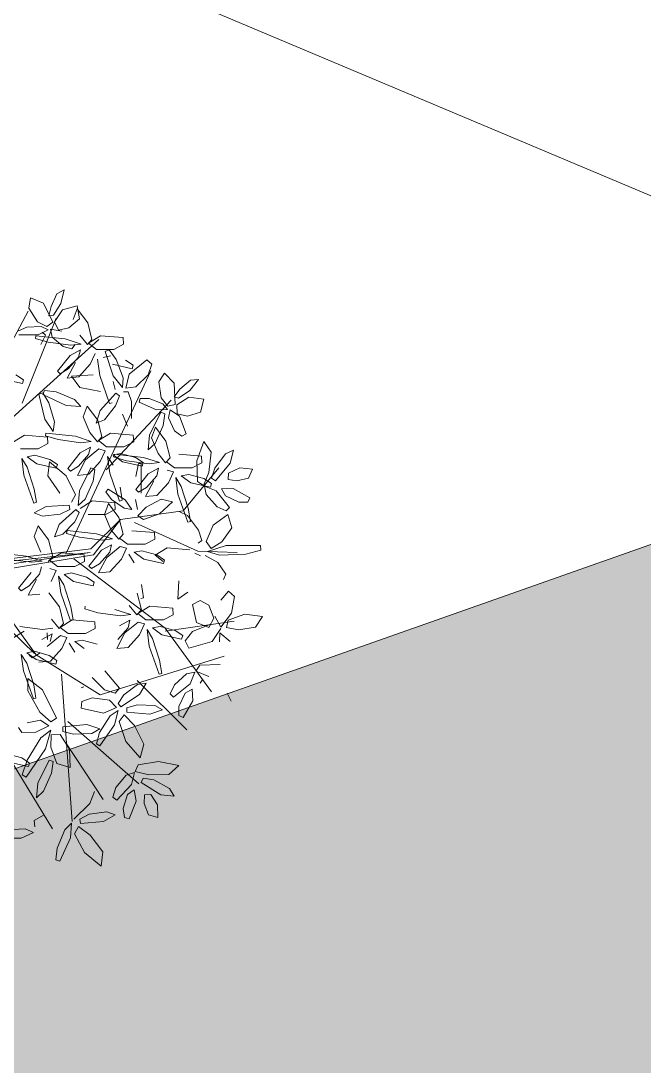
# Model space of a CAD drawing. Header units: inches. Extents: x 218980 to 233865, y 587194 to 599270.
# Drawn here: x 219073.44 to 219078.58, y 587452.82 to 587461.44 of the extents above; entities that cross this region are included whole.
import ezdxf

# ---------------------------------------------------------------- set-up
doc = ezdxf.new("R2010")
doc.units = ezdxf.units.IN
doc.header["$MEASUREMENT"] = 0
doc.linetypes.add('01', pattern=[0])
doc.layers.get('0').update_dxf_attribs({"lineweight": 0})
for name, color, linetype, lineweight in [('Minor Contour', 250, 'Continuous', 0), ('Proposed Institution', 132, 'Continuous', 0), ('Proposed Urban Design', 250, 'Continuous', 0)]:
    doc.layers.add(name, color=color, linetype=linetype, lineweight=lineweight)
doc.layers.add('Open Space Within Settlement Active', color=7, linetype='01', lineweight=0, true_color=0xb1d336)

# ---------------------------------------------------------------- blocks, each defined once
blk = doc.blocks.new('tree2')
at = {"color": 60}
for p, q in [((325199.115, 3048397.546), (325198.994, 3048397.478)), ((325199.057, 3048397.322), (325199.115, 3048397.546)), ((325198.529, 3048397.245), (325198.558, 3048397.412)), ((325198.558, 3048397.412), (325198.771, 3048397.329)), ((325198.994, 3048397.478), (325198.897, 3048397.273)), ((325198.672, 3048397.017), (325198.529, 3048397.245)), ((325198.771, 3048397.329), (325198.929, 3048397.012)), ((325198.897, 3048397.273), (325198.863, 3048397.119)), ((325198.935, 3048397.127), (325199.057, 3048397.322)), ((325198.954, 3048397.018), (325199.084, 3048397.215)), ((325199.084, 3048397.215), (325199.325, 3048397.285)), ((325199.327, 3048397.235), (325199.262, 3048397.058)), ((325199.325, 3048397.285), (325199.364, 3048397.068)), ((325199.501, 3048397.004), (325199.327, 3048397.235)), ((325198.83, 3048396.94), (325198.672, 3048397.017)), ((325198.929, 3048397.012), (325198.83, 3048396.94)), ((325198.863, 3048397.119), (325198.935, 3048397.127)), ((325199.021, 3048396.882), (325198.954, 3048397.018)), ((325199.364, 3048397.068), (325199.192, 3048396.919)), ((325199.569, 3048396.729), (325199.501, 3048397.004)), ((325198.362, 3048396.87), (325198.496, 3048396.928)), ((325198.496, 3048396.928), (325198.736, 3048396.941)), ((325198.847, 3048396.887), (325198.682, 3048396.804)), ((325198.736, 3048396.941), (325198.847, 3048396.887)), ((325198.749, 3048396.846), (325198.804, 3048396.797)), ((325198.888, 3048396.898), (325199.074, 3048396.863)), ((325198.917, 3048396.768), (325198.888, 3048396.898)), ((325199.192, 3048396.919), (325199.021, 3048396.882)), ((325198.682, 3048396.804), (325198.368, 3048396.805)), ((325198.645, 3048396.789), (325198.639, 3048396.745)), ((325198.639, 3048396.745), (325198.85, 3048396.682)), ((325199.132, 3048396.737), (325198.645, 3048396.789)), ((325198.804, 3048396.797), (325198.731, 3048396.642)), ((325198.85, 3048396.682), (325199.224, 3048396.632)), ((325199.096, 3048396.614), (325198.917, 3048396.768)), ((325199.393, 3048396.651), (325199.132, 3048396.737)), ((325199.224, 3048396.632), (325199.393, 3048396.651)), ((325199.37, 3048396.799), (325199.496, 3048396.647)), ((325199.496, 3048396.647), (325199.569, 3048396.729)), ((325199.512, 3048396.666), (325199.711, 3048396.789)), ((325199.644, 3048396.565), (325199.512, 3048396.666)), ((325199.711, 3048396.789), (325200.087, 3048396.758)), ((325199.24, 3048396.576), (325199.096, 3048396.614)), ((325199.38, 3048396.557), (325199.211, 3048396.466)), ((325199.292, 3048396.644), (325199.24, 3048396.576)), ((325199.349, 3048396.435), (325199.38, 3048396.557)), ((325199.541, 3048396.319), (325199.624, 3048396.498)), ((325199.932, 3048396.564), (325199.644, 3048396.565)), ((325199.791, 3048396.529), (325199.855, 3048396.555)), ((325199.211, 3048396.466), (325199.006, 3048396.205)), ((325199.299, 3048396.348), (325199.165, 3048396.092)), ((325199.181, 3048396.242), (325199.349, 3048396.435)), ((325199.353, 3048396.11), (325199.541, 3048396.319)), ((325199.878, 3048396.456), (325199.754, 3048396.432)), ((325198.445, 3048396.06), (325198.317, 3048396.145)), ((325199.006, 3048396.205), (325199.05, 3048396.163)), ((325199.05, 3048396.163), (325199.181, 3048396.242)), ((325199.59, 3048396.146), (325199.235, 3048396.122)), ((325198.102, 3048396.075), (325198.426, 3048396.002)), ((325198.426, 3048396.002), (325198.445, 3048396.06)), ((325199.165, 3048396.092), (325199.353, 3048396.11)), ((325199.235, 3048396.122), (325199.374, 3048395.935)), ((325198.694, 3048395.823), (325198.76, 3048395.845)), ((325198.792, 3048395.412), (325198.694, 3048395.823)), ((325198.76, 3048395.845), (325198.862, 3048395.68)), ((325198.764, 3048395.819), (325198.788, 3048395.884)), ((325199.147, 3048395.64), (325198.764, 3048395.819)), ((325198.788, 3048395.884), (325198.98, 3048395.862)), ((325198.98, 3048395.862), (325199.281, 3048395.738)), ((325198.862, 3048395.68), (325198.952, 3048395.367)), ((325198.93, 3048395.211), (325198.792, 3048395.412)), ((325198.952, 3048395.367), (325198.93, 3048395.211)), ((325198.263, 3048395.027), (325198.462, 3048395.149)), ((325198.462, 3048395.149), (325198.838, 3048395.118)), ((325198.811, 3048395.182), (325198.804, 3048395.138)), ((325198.683, 3048394.925), (325198.395, 3048394.925)), ((325198.415, 3048394.763), (325198.45, 3048394.491)), ((325198.505, 3048394.619), (325198.415, 3048394.763)), ((325198.629, 3048394.817), (325198.505, 3048394.792)), ((325198.621, 3048394.26), (325198.505, 3048394.619)), ((325198.655, 3048394.042), (325198.621, 3048394.26))]:
    blk.add_line(p, q, dxfattribs=at)
at = {"color": 44}
for p, q in [((325197.484, 3048395.268), (325198.521, 3048397.192)), ((325198.421, 3048395.678), (325198.98, 3048397.077)), ((325197.575, 3048394.824), (325199.687, 3048396.726)), ((325199.149, 3048393.204), (325200.544, 3048396.213)), ((325199.805, 3048394.577), (325200.876, 3048395.727)), ((325201.078, 3048393.9), (325201.664, 3048394.611)), ((325200.044, 3048393.76), (325201.078, 3048393.9)), ((325199.552, 3048393.272), (325200.044, 3048393.76)), ((325199.597, 3048393.173), (325200.044, 3048393.76)), ((325200.273, 3048393.706), (325201.319, 3048393.236)), ((325197.586, 3048392.932), (325199.543, 3048393.213)), ((325199.543, 3048393.213), (325197.609, 3048393)), ((325197.629, 3048393.038), (325199.552, 3048393.272)), ((325197.687, 3048392.859), (325199.597, 3048393.173)), ((325199.273, 3048393.11), (325200.778, 3048391.963)), ((325197.687, 3048392.859), (325198.65, 3048391.525)), ((325197.445, 3048392.685), (325198.626, 3048391.544)), ((325200.78, 3048391.915), (325201.918, 3048392.078)), ((325200.778, 3048391.963), (325201.54, 3048390.915)), ((325198.65, 3048391.525), (325199.705, 3048390.862)), ((325199.705, 3048390.862), (325201.753, 3048391.502)), ((325197.325, 3048391.271), (325198.919, 3048388.652)), ((325199.07, 3048391.205), (325199.248, 3048388.777)), ((325200.315, 3048391.099), (325201.138, 3048390.285)), ((325199.176, 3048390.423), (325200.342, 3048389.394)), ((325199.143, 3048390.073), (325199.757, 3048389.138))]:
    blk.add_line(p, q, dxfattribs=at)
at = {"color": 62}
for p, q in [((325200.094, 3048396.648), (325199.932, 3048396.564)), ((325200.087, 3048396.758), (325200.094, 3048396.648)), ((325199.921, 3048396.126), (325199.791, 3048396.529)), ((325199.855, 3048396.555), (325199.97, 3048396.399)), ((325199.664, 3048396.403), (325199.699, 3048396.131)), ((325199.909, 3048396.318), (325200.233, 3048396.245)), ((325199.97, 3048396.399), (325200.084, 3048396.094)), ((325200.252, 3048396.304), (325200.124, 3048396.388)), ((325200.186, 3048396.153), (325200.476, 3048396.394)), ((325200.233, 3048396.245), (325200.252, 3048396.304)), ((325200.476, 3048396.394), (325200.557, 3048396.321)), ((325200.557, 3048396.321), (325200.501, 3048396.147)), ((325199.699, 3048396.131), (325199.861, 3048395.669)), ((325200.13, 3048395.926), (325200.186, 3048396.153)), ((325200.501, 3048396.147), (325200.295, 3048395.946)), ((325200.674, 3048396.03), (325200.768, 3048396.171)), ((325200.768, 3048396.171), (325200.929, 3048396.009)), ((325200.075, 3048395.937), (325199.921, 3048396.126)), ((325199.956, 3048395.9), (325199.921, 3048396.032)), ((325200.084, 3048396.094), (325200.075, 3048395.937)), ((325200.711, 3048395.763), (325200.674, 3048396.03)), ((325200.929, 3048396.009), (325200.944, 3048395.655)), ((325201.194, 3048396.054), (325201.021, 3048395.906)), ((325201.187, 3048395.886), (325201.331, 3048396.067)), ((325201.331, 3048396.067), (325201.194, 3048396.054)), ((325199.374, 3048395.935), (325199.714, 3048395.872)), ((325199.709, 3048395.557), (325199.964, 3048395.84)), ((325200.023, 3048395.796), (325199.961, 3048395.631)), ((325199.964, 3048395.84), (325200.023, 3048395.796)), ((325200.094, 3048395.863), (325200.167, 3048395.866)), ((325200.295, 3048395.946), (325200.13, 3048395.926)), ((325200.167, 3048395.866), (325200.223, 3048395.705)), ((325201.021, 3048395.906), (325200.928, 3048395.779)), ((325200.997, 3048395.758), (325201.187, 3048395.886)), ((325199.39, 3048395.624), (325199.147, 3048395.64)), ((325199.281, 3048395.738), (325199.39, 3048395.624)), ((325199.493, 3048395.628), (325199.428, 3048395.451)), ((325199.666, 3048395.397), (325199.493, 3048395.628)), ((325199.961, 3048395.631), (325199.777, 3048395.403)), ((325199.861, 3048395.669), (325199.904, 3048395.682)), ((325200.223, 3048395.705), (325200.224, 3048395.422)), ((325200.348, 3048395.694), (325200.368, 3048395.756)), ((325200.634, 3048395.566), (325200.348, 3048395.694)), ((325200.368, 3048395.756), (325200.514, 3048395.754)), ((325200.514, 3048395.754), (325200.739, 3048395.668)), ((325200.825, 3048395.629), (325200.711, 3048395.763)), ((325200.739, 3048395.668), (325200.818, 3048395.573)), ((325200.944, 3048395.655), (325200.825, 3048395.629)), ((325200.928, 3048395.779), (325200.997, 3048395.758)), ((325200.969, 3048395.65), (325201.168, 3048395.777)), ((325200.975, 3048395.499), (325200.969, 3048395.65)), ((325201.168, 3048395.777), (325201.417, 3048395.743)), ((325201.417, 3048395.743), (325201.364, 3048395.529)), ((325199.428, 3048395.451), (325199.536, 3048395.192)), ((325199.642, 3048395.345), (325199.709, 3048395.557)), ((325200.156, 3048395.296), (325200.074, 3048395.495)), ((325200.519, 3048395.148), (325200.708, 3048395.527)), ((325200.818, 3048395.573), (325200.634, 3048395.566)), ((325200.708, 3048395.527), (325200.772, 3048395.501)), ((325200.772, 3048395.501), (325200.745, 3048395.309)), ((325200.834, 3048395.436), (325200.86, 3048395.567)), ((325200.86, 3048395.567), (325201.016, 3048395.46)), ((325201.146, 3048395.463), (325200.975, 3048395.499)), ((325201.016, 3048395.46), (325201.126, 3048395.171)), ((325201.364, 3048395.529), (325201.146, 3048395.463)), ((325199.777, 3048395.403), (325199.642, 3048395.345)), ((325199.735, 3048395.122), (325199.666, 3048395.397)), ((325200.618, 3048395.281), (325200.553, 3048395.103)), ((325200.745, 3048395.309), (325200.613, 3048395.012)), ((325200.791, 3048395.049), (325200.618, 3048395.281)), ((325200.935, 3048395.223), (325200.834, 3048395.436)), ((325198.804, 3048395.138), (325199.016, 3048395.075)), ((325199.298, 3048395.13), (325198.811, 3048395.182)), ((325198.838, 3048395.118), (325198.845, 3048395.009)), ((325199.559, 3048395.044), (325199.298, 3048395.13)), ((325199.536, 3048395.192), (325199.662, 3048395.04)), ((325199.662, 3048395.04), (325199.735, 3048395.122)), ((325199.678, 3048395.059), (325199.877, 3048395.182)), ((325199.877, 3048395.182), (325200.253, 3048395.151)), ((325200.253, 3048395.151), (325200.26, 3048395.041)), ((325200.496, 3048394.906), (325200.519, 3048395.148)), ((325200.553, 3048395.103), (325200.661, 3048394.844)), ((325201.051, 3048395.13), (325200.935, 3048395.223)), ((325201.126, 3048395.171), (325201.051, 3048395.13)), ((325198.845, 3048395.009), (325198.683, 3048394.925)), ((325199.016, 3048395.075), (325199.39, 3048395.025)), ((325199.546, 3048394.95), (325199.376, 3048394.859)), ((325199.39, 3048395.025), (325199.559, 3048395.044)), ((325199.515, 3048394.828), (325199.546, 3048394.95)), ((325199.81, 3048394.958), (325199.678, 3048395.059)), ((325200.098, 3048394.957), (325199.81, 3048394.958)), ((325200.26, 3048395.041), (325200.098, 3048394.957)), ((325200.613, 3048395.012), (325200.496, 3048394.906)), ((325201.302, 3048394.724), (325201.418, 3048395.046)), ((325201.418, 3048395.046), (325201.538, 3048394.866)), ((325198.505, 3048394.792), (325198.66, 3048394.678)), ((325198.875, 3048394.748), (325198.629, 3048394.817)), ((325199.376, 3048394.859), (325199.172, 3048394.598)), ((325199.347, 3048394.635), (325199.515, 3048394.828)), ((325199.684, 3048394.922), (325199.465, 3048394.741)), ((325199.789, 3048394.891), (325199.684, 3048394.922)), ((325199.706, 3048394.712), (325199.789, 3048394.891)), ((325199.83, 3048394.796), (325199.865, 3048394.524)), ((325199.92, 3048394.652), (325199.83, 3048394.796)), ((325200.044, 3048394.849), (325199.92, 3048394.825)), ((325199.92, 3048394.825), (325200.075, 3048394.711)), ((325199.936, 3048394.834), (325199.929, 3048394.79)), ((325199.929, 3048394.79), (325200.141, 3048394.727)), ((325200.423, 3048394.782), (325199.936, 3048394.834)), ((325200.29, 3048394.781), (325200.044, 3048394.849)), ((325200.418, 3048394.697), (325200.29, 3048394.781)), ((325200.684, 3048394.697), (325200.423, 3048394.782)), ((325201.002, 3048394.834), (325201.378, 3048394.803)), ((325201.378, 3048394.803), (325201.385, 3048394.693)), ((325201.538, 3048394.866), (325201.5, 3048394.535)), ((325201.596, 3048394.607), (325201.771, 3048394.841)), ((325201.771, 3048394.841), (325201.906, 3048394.903)), ((325201.906, 3048394.903), (325201.852, 3048394.686)), ((325198.66, 3048394.678), (325198.984, 3048394.606)), ((325198.874, 3048394.708), (325198.842, 3048394.476)), ((325199.145, 3048394.476), (325198.874, 3048394.708)), ((325199.003, 3048394.664), (325198.875, 3048394.748)), ((325198.984, 3048394.606), (325199.003, 3048394.664)), ((325199.172, 3048394.598), (325199.216, 3048394.556)), ((325199.216, 3048394.556), (325199.347, 3048394.635)), ((325199.465, 3048394.741), (325199.331, 3048394.485)), ((325199.367, 3048394.23), (325199.555, 3048394.608)), ((325199.519, 3048394.503), (325199.706, 3048394.712)), ((325199.555, 3048394.608), (325199.619, 3048394.582)), ((325199.619, 3048394.582), (325199.592, 3048394.39)), ((325200.075, 3048394.711), (325200.399, 3048394.638)), ((325200.141, 3048394.727), (325200.515, 3048394.677)), ((325200.337, 3048394.682), (325200.297, 3048394.465)), ((325200.382, 3048394.68), (325200.337, 3048394.682)), ((325200.399, 3048394.638), (325200.418, 3048394.697)), ((325200.515, 3048394.677), (325200.684, 3048394.697)), ((325201.385, 3048394.693), (325201.223, 3048394.609)), ((325201.543, 3048394.438), (325201.596, 3048394.607)), ((325201.852, 3048394.686), (325201.607, 3048394.394)), ((325201.825, 3048394.524), (325202.009, 3048394.611)), ((325202.009, 3048394.611), (325202.219, 3048394.588)), ((325202.219, 3048394.588), (325202.153, 3048394.44)), ((325198.45, 3048394.491), (325198.612, 3048394.029)), ((325198.842, 3048394.476), (325199.041, 3048394.194)), ((325199.3, 3048394.163), (325199.145, 3048394.476)), ((325199.331, 3048394.485), (325199.519, 3048394.503)), ((325199.865, 3048394.524), (325200.027, 3048394.062)), ((325200.501, 3048394.511), (325200.297, 3048394.25)), ((325201.607, 3048394.394), (325201.543, 3048394.438)), ((325201.815, 3048394.42), (325201.825, 3048394.524)), ((325201.959, 3048394.394), (325201.815, 3048394.42)), ((325202.153, 3048394.44), (325201.959, 3048394.394)), ((325199.592, 3048394.39), (325199.46, 3048394.093)), ((325199.839, 3048394.26), (325199.802, 3048394.212)), ((325200.12, 3048394.084), (325199.839, 3048394.26)), ((325200.07, 3048394.075), (325200.035, 3048394.293)), ((325200.297, 3048394.25), (325200.341, 3048394.208)), ((325201.71, 3048394.261), (325201.9, 3048394.271)), ((325201.9, 3048394.271), (325202.173, 3048394.116)), ((325199.233, 3048394.045), (325199.3, 3048394.163)), ((325199.344, 3048393.988), (325199.367, 3048394.23)), ((325199.46, 3048394.093), (325199.344, 3048393.988)), ((325199.375, 3048393.941), (325199.574, 3048394.063)), ((325199.574, 3048394.063), (325199.95, 3048394.032)), ((325199.802, 3048394.212), (325199.895, 3048394.089)), ((325199.895, 3048394.089), (325200.104, 3048393.943)), ((325200.027, 3048394.062), (325200.07, 3048394.075)), ((325202.173, 3048394.116), (325202.143, 3048394.041)), ((325198.612, 3048394.029), (325198.655, 3048394.042)), ((325198.62, 3048393.868), (325198.816, 3048393.973)), ((325198.816, 3048393.973), (325199.196, 3048393.996)), ((325199.033, 3048393.673), (325199.305, 3048393.921)), ((325199.207, 3048393.923), (325199.048, 3048393.848)), ((325199.196, 3048393.996), (325199.207, 3048393.923)), ((325199.305, 3048393.921), (325199.36, 3048393.872)), ((325199.843, 3048394.02), (325199.778, 3048393.842)), ((325199.957, 3048393.923), (325199.795, 3048393.839)), ((325200.016, 3048393.789), (325199.843, 3048394.02)), ((325199.95, 3048394.032), (325199.957, 3048393.923)), ((325202.143, 3048394.041), (325201.993, 3048394.043)), ((325198.757, 3048393.815), (325198.62, 3048393.868)), ((325199.048, 3048393.848), (325198.757, 3048393.815)), ((325199.287, 3048393.717), (325199.089, 3048393.515)), ((325199.36, 3048393.872), (325199.287, 3048393.717)), ((325199.795, 3048393.839), (325199.507, 3048393.839)), ((325198.683, 3048393.654), (325198.618, 3048393.476)), ((325198.857, 3048393.422), (325198.683, 3048393.654)), ((325198.952, 3048393.473), (325199.033, 3048393.673)), ((325199.161, 3048393.574), (325199.154, 3048393.529)), ((325199.648, 3048393.521), (325199.161, 3048393.574)), ((325198.618, 3048393.476), (325198.727, 3048393.217)), ((325198.926, 3048393.147), (325198.857, 3048393.422)), ((325199.089, 3048393.515), (325198.952, 3048393.473)), ((325199.154, 3048393.529), (325199.366, 3048393.467)), ((325199.366, 3048393.467), (325199.74, 3048393.417)), ((325198.489, 3048393.155), (325198.002, 3048393.207)), ((325198.869, 3048393.085), (325199.068, 3048393.207)), ((325199.068, 3048393.207), (325199.444, 3048393.176)), ((325198.207, 3048393.1), (325198.581, 3048393.051)), ((325198.749, 3048393.07), (325198.489, 3048393.155)), ((325198.581, 3048393.051), (325198.749, 3048393.07)), ((325198.852, 3048393.065), (325198.926, 3048393.147)), ((325199.001, 3048392.983), (325198.869, 3048393.085)), ((325199.451, 3048393.067), (325199.289, 3048392.983)), ((325199.444, 3048393.176), (325199.451, 3048393.067)), ((325198.705, 3048392.853), (325198.737, 3048392.976)), ((325198.98, 3048392.916), (325198.875, 3048392.947)), ((325198.897, 3048392.737), (325198.98, 3048392.916)), ((325199.289, 3048392.983), (325199.001, 3048392.983)), ((325199.235, 3048392.875), (325199.111, 3048392.851)), ((325199.02, 3048392.821), (325199.056, 3048392.549)), ((325199.11, 3048392.677), (325199.02, 3048392.821))]:
    blk.add_line(p, q, dxfattribs=at)
at = {"color": 64}
for p, q in [((325200.86, 3048394.774), (325200.791, 3048395.049)), ((325200.661, 3048394.844), (325200.786, 3048394.692)), ((325200.786, 3048394.692), (325200.86, 3048394.774)), ((325200.381, 3048394.191), (325200.382, 3048394.68)), ((325200.671, 3048394.602), (325200.501, 3048394.511)), ((325200.64, 3048394.48), (325200.671, 3048394.602)), ((325200.935, 3048394.61), (325200.803, 3048394.711)), ((325201.223, 3048394.609), (325200.935, 3048394.61)), ((325201.311, 3048394.387), (325201.302, 3048394.724)), ((325200.472, 3048394.288), (325200.64, 3048394.48)), ((325200.914, 3048394.543), (325200.809, 3048394.574)), ((325200.831, 3048394.364), (325200.914, 3048394.543)), ((325200.955, 3048394.448), (325200.99, 3048394.176)), ((325201.045, 3048394.304), (325200.955, 3048394.448)), ((325201.169, 3048394.501), (325201.045, 3048394.477)), ((325201.045, 3048394.477), (325201.2, 3048394.363)), ((325201.415, 3048394.433), (325201.169, 3048394.501)), ((325201.5, 3048394.535), (325201.412, 3048394.319)), ((325201.543, 3048394.349), (325201.415, 3048394.433)), ((325200.341, 3048394.208), (325200.472, 3048394.288)), ((325200.59, 3048394.393), (325200.456, 3048394.137)), ((325200.644, 3048394.155), (325200.831, 3048394.364)), ((325201.16, 3048393.945), (325201.045, 3048394.304)), ((325201.2, 3048394.363), (325201.524, 3048394.291)), ((325201.412, 3048394.319), (325201.311, 3048394.387)), ((325201.427, 3048394.308), (325201.621, 3048394.23)), ((325201.452, 3048394.168), (325201.427, 3048394.308)), ((325201.524, 3048394.291), (325201.543, 3048394.349)), ((325201.776, 3048394.146), (325201.71, 3048394.261)), ((325200.229, 3048393.925), (325200.12, 3048394.084)), ((325200.287, 3048394.088), (325200.324, 3048393.922)), ((325200.456, 3048394.137), (325200.644, 3048394.155)), ((325200.714, 3048394.095), (325200.468, 3048393.961)), ((325200.898, 3048394.05), (325200.714, 3048394.095)), ((325200.99, 3048394.176), (325201.152, 3048393.714)), ((325201.634, 3048393.969), (325201.452, 3048394.168)), ((325201.621, 3048394.23), (325201.84, 3048393.956)), ((325201.993, 3048394.043), (325201.776, 3048394.146)), ((325200.104, 3048393.943), (325200.229, 3048393.925)), ((325200.468, 3048393.961), (325200.33, 3048393.82)), ((325200.686, 3048393.852), (325200.898, 3048394.05)), ((325201.146, 3048393.824), (325201.012, 3048393.891)), ((325201.195, 3048393.727), (325201.16, 3048393.945)), ((325201.783, 3048393.898), (325201.634, 3048393.969)), ((325201.84, 3048393.956), (325201.783, 3048393.898)), ((325199.778, 3048393.842), (325199.886, 3048393.583)), ((325200.085, 3048393.513), (325200.016, 3048393.789)), ((325200.33, 3048393.82), (325200.419, 3048393.755)), ((325200.419, 3048393.755), (325200.686, 3048393.852)), ((325201.326, 3048393.582), (325201.146, 3048393.824)), ((325201.152, 3048393.714), (325201.195, 3048393.727)), ((325201.569, 3048393.663), (325201.813, 3048393.839)), ((325201.813, 3048393.839), (325201.877, 3048393.622)), ((325199.886, 3048393.583), (325200.012, 3048393.431)), ((325200.227, 3048393.573), (325200.603, 3048393.543)), ((325201.384, 3048393.41), (325201.326, 3048393.582)), ((325201.453, 3048393.397), (325201.569, 3048393.663)), ((325201.877, 3048393.622), (325201.712, 3048393.389)), ((325199.909, 3048393.436), (325199.648, 3048393.521)), ((325199.74, 3048393.417), (325199.909, 3048393.436)), ((325200.012, 3048393.431), (325200.085, 3048393.513)), ((325200.16, 3048393.349), (325200.028, 3048393.451)), ((325200.61, 3048393.433), (325200.448, 3048393.349)), ((325200.603, 3048393.543), (325200.61, 3048393.433)), ((325201.324, 3048393.369), (325201.384, 3048393.41)), ((325201.537, 3048393.279), (325201.453, 3048393.397)), ((325201.712, 3048393.389), (325201.537, 3048393.279)), ((325199.727, 3048393.251), (325199.522, 3048392.99)), ((325199.697, 3048393.027), (325199.865, 3048393.219)), ((325199.896, 3048393.342), (325199.727, 3048393.251)), ((325200.034, 3048393.313), (325199.815, 3048393.133)), ((325199.865, 3048393.219), (325199.896, 3048393.342)), ((325200.139, 3048393.282), (325200.034, 3048393.313)), ((325200.056, 3048393.103), (325200.139, 3048393.282)), ((325200.448, 3048393.349), (325200.16, 3048393.349)), ((325200.394, 3048393.241), (325200.27, 3048393.217)), ((325200.27, 3048393.217), (325200.425, 3048393.103)), ((325200.64, 3048393.172), (325200.394, 3048393.241)), ((325200.613, 3048393.167), (325200.812, 3048393.29)), ((325200.812, 3048393.29), (325201.188, 3048393.259)), ((325201.266, 3048393.2), (325201.362, 3048393.156)), ((325201.319, 3048393.236), (325201.964, 3048393.213)), ((325201.479, 3048393.231), (325201.785, 3048393.33)), ((325201.673, 3048393.167), (325201.479, 3048393.231)), ((325201.785, 3048393.33), (325202.349, 3048393.33)), ((325202.354, 3048393.253), (325202.107, 3048393.184)), ((325202.349, 3048393.33), (325202.354, 3048393.253)), ((325199.566, 3048392.948), (325199.697, 3048393.027)), ((325199.815, 3048393.133), (325199.681, 3048392.876)), ((325199.869, 3048392.894), (325200.056, 3048393.103)), ((325200.27, 3048393.043), (325200.18, 3048393.187)), ((325200.425, 3048393.103), (325200.749, 3048393.03)), ((325200.745, 3048393.065), (325200.613, 3048393.167)), ((325200.768, 3048393.088), (325200.64, 3048393.172)), ((325200.749, 3048393.03), (325200.768, 3048393.088)), ((325201.645, 3048393.046), (325201.438, 3048393.162)), ((325201.778, 3048392.857), (325201.645, 3048393.046)), ((325202.107, 3048393.184), (325201.673, 3048393.167)), ((325198.567, 3048392.885), (325198.362, 3048392.623)), ((325198.538, 3048392.661), (325198.705, 3048392.853)), ((325199.48, 3048392.806), (325199.235, 3048392.875)), ((325199.522, 3048392.99), (325199.566, 3048392.948)), ((325199.681, 3048392.876), (325199.869, 3048392.894)), ((325201.741, 3048392.767), (325201.778, 3048392.857)), ((325198.656, 3048392.767), (325198.522, 3048392.51)), ((325199.111, 3048392.851), (325199.266, 3048392.736)), ((325199.266, 3048392.736), (325199.59, 3048392.664)), ((325199.608, 3048392.722), (325199.48, 3048392.806)), ((325199.59, 3048392.664), (325199.608, 3048392.722)), ((325198.362, 3048392.623), (325198.407, 3048392.582)), ((325198.407, 3048392.582), (325198.538, 3048392.661)), ((325198.522, 3048392.51), (325198.71, 3048392.528)), ((325199.034, 3048392.316), (325198.86, 3048392.548)), ((325199.056, 3048392.549), (325199.218, 3048392.087)), ((325199.226, 3048392.318), (325199.11, 3048392.677)), ((325201.697, 3048392.424), (325201.825, 3048392.574)), ((325201.825, 3048392.574), (325201.92, 3048392.489)), ((325201.354, 3048392.421), (325201.5, 3048392.345)), ((325201.92, 3048392.489), (325201.872, 3048392.212)), ((325199.102, 3048392.041), (325199.034, 3048392.316)), ((325199.261, 3048392.1), (325199.226, 3048392.318)), ((325199.462, 3048392.326), (325199.455, 3048392.282)), ((325199.455, 3048392.282), (325199.667, 3048392.219)), ((325199.667, 3048392.219), (325200.041, 3048392.17)), ((325201.817, 3048392.099), (325202.09, 3048392.194)), ((325202.09, 3048392.194), (325202.384, 3048392.155)), ((325198.383, 3048391.994), (325198.757, 3048391.944)), ((325198.903, 3048392.111), (325199.029, 3048391.959)), ((325199.029, 3048391.959), (325199.102, 3048392.041)), ((325199.046, 3048391.978), (325199.245, 3048392.101)), ((325199.218, 3048392.087), (325199.261, 3048392.1)), ((325199.245, 3048392.101), (325199.62, 3048392.07)), ((325199.62, 3048392.07), (325199.627, 3048391.96)), ((325202.384, 3048392.155), (325202.269, 3048391.982)), ((325198.256, 3048391.793), (325198.455, 3048391.916)), ((325198.914, 3048391.869), (325198.744, 3048391.778)), ((325198.757, 3048391.944), (325198.926, 3048391.964)), ((325198.831, 3048391.885), (325198.838, 3048391.775)), ((325199.052, 3048391.841), (325198.832, 3048391.66)), ((325198.882, 3048391.747), (325198.914, 3048391.869)), ((325199.177, 3048391.877), (325199.046, 3048391.978)), ((325199.157, 3048391.81), (325199.052, 3048391.841)), ((325199.466, 3048391.876), (325199.177, 3048391.877)), ((325199.627, 3048391.96), (325199.466, 3048391.876)), ((325202.269, 3048391.982), (325201.987, 3048391.938)), ((325199.074, 3048391.631), (325199.157, 3048391.81)), ((325199.287, 3048391.571), (325199.197, 3048391.715)), ((325199.412, 3048391.768), (325199.287, 3048391.744)), ((325199.287, 3048391.744), (325199.443, 3048391.63)), ((325199.657, 3048391.7), (325199.412, 3048391.768)), ((325198.407, 3048391.53), (325198.443, 3048391.258)), ((325198.497, 3048391.386), (325198.407, 3048391.53)), ((325198.622, 3048391.583), (325198.498, 3048391.559)), ((325198.498, 3048391.559), (325198.653, 3048391.445)), ((325198.539, 3048391.517), (325198.584, 3048391.475)), ((325198.584, 3048391.475), (325198.715, 3048391.555)), ((325198.868, 3048391.515), (325198.622, 3048391.583)), ((325198.995, 3048391.431), (325198.868, 3048391.515)), ((325198.887, 3048391.422), (325199.074, 3048391.631)), ((325198.653, 3048391.445), (325198.977, 3048391.372)), ((325198.698, 3048391.404), (325198.887, 3048391.422)), ((325198.977, 3048391.372), (325198.995, 3048391.431))]:
    blk.add_line(p, q, dxfattribs=at)
at = {"color": 66}
for p, q in [((325200.42, 3048392.466), (325200.386, 3048392.684)), ((325200.985, 3048392.441), (325201.006, 3048392.746)), ((325200.386, 3048392.266), (325200.317, 3048392.541)), ((325201.153, 3048392.557), (325200.985, 3048392.441)), ((325200.187, 3048392.336), (325200.313, 3048392.184)), ((325200.377, 3048392.453), (325200.42, 3048392.466)), ((325201.227, 3048392.357), (325201.354, 3048392.421)), ((325201.298, 3048392.058), (325201.227, 3048392.357)), ((325201.5, 3048392.345), (325201.582, 3048392.128)), ((325200.21, 3048392.189), (325199.949, 3048392.274)), ((325200.041, 3048392.17), (325200.21, 3048392.189)), ((325200.313, 3048392.184), (325200.386, 3048392.266)), ((325200.329, 3048392.204), (325200.528, 3048392.326)), ((325200.461, 3048392.102), (325200.329, 3048392.204)), ((325200.528, 3048392.326), (325200.904, 3048392.295)), ((325200.911, 3048392.186), (325200.749, 3048392.102)), ((325200.904, 3048392.295), (325200.911, 3048392.186)), ((325201.696, 3048391.983), (325201.6, 3048392.164)), ((325201.872, 3048392.212), (325201.696, 3048391.983)), ((325200.197, 3048392.095), (325200.027, 3048392.004)), ((325200.335, 3048392.066), (325200.116, 3048391.886)), ((325200.166, 3048391.972), (325200.197, 3048392.095)), ((325200.44, 3048392.035), (325200.335, 3048392.066)), ((325200.357, 3048391.856), (325200.44, 3048392.035)), ((325200.749, 3048392.102), (325200.461, 3048392.102)), ((325200.695, 3048391.994), (325200.571, 3048391.97)), ((325200.941, 3048391.925), (325200.695, 3048391.994)), ((325201.231, 3048391.912), (325201.517, 3048392.023)), ((325201.5, 3048391.974), (325201.298, 3048392.058)), ((325201.582, 3048392.128), (325201.5, 3048391.974)), ((325201.788, 3048391.975), (325201.817, 3048392.099)), ((325200.116, 3048391.886), (325199.982, 3048391.629)), ((325199.998, 3048391.78), (325200.166, 3048391.972)), ((325200.17, 3048391.647), (325200.357, 3048391.856)), ((325200.481, 3048391.94), (325200.516, 3048391.668)), ((325200.571, 3048391.796), (325200.481, 3048391.94)), ((325200.571, 3048391.97), (325200.726, 3048391.855)), ((325200.726, 3048391.855), (325201.05, 3048391.783)), ((325201.069, 3048391.841), (325200.941, 3048391.925)), ((325201.05, 3048391.783), (325201.069, 3048391.841)), ((325201.109, 3048391.754), (325201.231, 3048391.912)), ((325201.695, 3048391.959), (325201.554, 3048391.743)), ((325201.674, 3048391.741), (325201.678, 3048391.89)), ((325201.678, 3048391.89), (325201.849, 3048391.746)), ((325201.987, 3048391.938), (325201.788, 3048391.975)), ((325199.982, 3048391.629), (325200.17, 3048391.647)), ((325200.516, 3048391.668), (325200.678, 3048391.206)), ((325200.686, 3048391.437), (325200.571, 3048391.796)), ((325201.167, 3048391.633), (325201.109, 3048391.754)), ((325201.554, 3048391.743), (325201.167, 3048391.633)), ((325198.613, 3048391.027), (325198.497, 3048391.386)), ((325200.721, 3048391.219), (325200.686, 3048391.437)), ((325201.282, 3048391.253), (325201.35, 3048391.355)), ((325201.35, 3048391.355), (325201.686, 3048391.363)), ((325198.443, 3048391.258), (325198.605, 3048390.796)), ((325198.512, 3048391.133), (325198.754, 3048390.945)), ((325198.515, 3048390.929), (325198.512, 3048391.133)), ((325200.678, 3048391.206), (325200.721, 3048391.219)), ((325200.931, 3048391.032), (325201.13, 3048391.213)), ((325201.13, 3048391.213), (325201.27, 3048391.239)), ((325201.27, 3048391.239), (325201.192, 3048391.044)), ((325201.497, 3048391.165), (325201.282, 3048391.253)), ((325198.648, 3048390.809), (325198.613, 3048391.027)), ((325199.394, 3048390.981), (325199.437, 3048390.994)), ((325200.861, 3048390.883), (325200.931, 3048391.032)), ((325201.192, 3048391.044), (325200.918, 3048390.825)), ((325201.356, 3048391.058), (325201.4, 3048391.122)), ((325198.712, 3048390.58), (325198.515, 3048390.929)), ((325198.605, 3048390.796), (325198.648, 3048390.809)), ((325198.754, 3048390.945), (325198.985, 3048390.477)), ((325200.918, 3048390.825), (325200.861, 3048390.883)), ((325201.005, 3048390.672), (325201.108, 3048390.89)), ((325201.108, 3048390.89), (325201.223, 3048390.956)), ((325201.223, 3048390.956), (325201.233, 3048390.765)), ((325201.803, 3048390.894), (325201.865, 3048390.759)), ((325198.725, 3048390.447), (325198.501, 3048390.403)), ((325198.896, 3048390.421), (325198.712, 3048390.58)), ((325198.858, 3048390.354), (325198.725, 3048390.447)), ((325198.985, 3048390.477), (325198.896, 3048390.421)), ((325198.361, 3048390.323), (325198.416, 3048390.243)), ((325198.647, 3048390.248), (325198.858, 3048390.354)), ((325198.731, 3048390.157), (325198.893, 3048390.282)), ((325198.416, 3048390.243), (325198.647, 3048390.248)), ((325198.503, 3048389.787), (325198.731, 3048390.157)), ((325198.414, 3048389.825), (325198.168, 3048389.893)), ((325198.542, 3048389.74), (325198.414, 3048389.825)), ((325198.523, 3048389.682), (325198.542, 3048389.74))]:
    blk.add_line(p, q, dxfattribs=at)
at = {"color": 68}
for p, q in [((325199.781, 3048390.945), (325199.577, 3048391.149)), ((325199.783, 3048391.26), (325200.027, 3048390.972)), ((325200.027, 3048390.972), (325199.955, 3048390.89)), ((325200.098, 3048390.864), (325200.323, 3048391.035)), ((325200.323, 3048391.035), (325200.464, 3048391.058)), ((325200.464, 3048391.058), (325200.355, 3048390.872)), ((325199.405, 3048390.757), (325199.577, 3048390.817)), ((325199.577, 3048390.817), (325199.862, 3048390.775)), ((325199.955, 3048390.89), (325199.781, 3048390.945)), ((325200.003, 3048390.721), (325200.098, 3048390.864)), ((325200.355, 3048390.872), (325200.05, 3048390.665)), ((325199.396, 3048390.647), (325199.405, 3048390.757)), ((325199.764, 3048390.563), (325199.396, 3048390.647)), ((325199.978, 3048390.656), (325199.764, 3048390.563)), ((325199.862, 3048390.775), (325199.978, 3048390.656)), ((325200.05, 3048390.665), (325200.003, 3048390.721)), ((325200.146, 3048390.649), (325200.315, 3048390.7)), ((325200.147, 3048390.576), (325200.146, 3048390.649)), ((325200.315, 3048390.7), (325200.608, 3048390.691)), ((325200.736, 3048390.619), (325200.527, 3048390.544)), ((325200.608, 3048390.691), (325200.736, 3048390.619)), ((325201.003, 3048390.523), (325201.005, 3048390.672)), ((325201.233, 3048390.765), (325201.078, 3048390.492)), ((325199.698, 3048390.242), (325199.872, 3048390.517)), ((325199.872, 3048390.517), (325200.002, 3048390.605)), ((325200.002, 3048390.605), (325199.945, 3048390.368)), ((325200.104, 3048390.532), (325200.021, 3048390.425)), ((325200.272, 3048390.357), (325200.104, 3048390.532)), ((325200.527, 3048390.544), (325200.147, 3048390.576)), ((325201.078, 3048390.492), (325201.003, 3048390.523)), ((325198.893, 3048390.282), (325198.804, 3048389.973)), ((325199.485, 3048390.373), (325199.094, 3048390.334)), ((325199.094, 3048390.334), (325199.094, 3048390.261)), ((325199.701, 3048390.301), (325199.485, 3048390.373)), ((325199.571, 3048390.227), (325199.701, 3048390.301)), ((325199.945, 3048390.368), (325199.704, 3048390.021)), ((325200.021, 3048390.425), (325200.129, 3048390.093)), ((325200.429, 3048390.049), (325200.272, 3048390.357)), ((325198.894, 3048390), (325198.9, 3048390.207)), ((325198.9, 3048390.207), (325199.045, 3048390.211)), ((325199.045, 3048390.211), (325199.201, 3048389.966)), ((325199.094, 3048390.261), (325199.269, 3048390.213)), ((325199.269, 3048390.213), (325199.571, 3048390.227)), ((325199.644, 3048390.056), (325199.698, 3048390.242)), ((325198.804, 3048389.973), (325198.489, 3048389.505)), ((325198.995, 3048389.734), (325198.894, 3048390)), ((325199.201, 3048389.966), (325199.211, 3048389.665)), ((325199.704, 3048390.021), (325199.644, 3048390.056)), ((325200.129, 3048390.093), (325200.364, 3048389.824)), ((325200.364, 3048389.824), (325200.429, 3048390.049)), ((325198.199, 3048389.755), (325198.523, 3048389.682)), ((325198.423, 3048389.544), (325198.503, 3048389.787)), ((325198.677, 3048389.41), (325198.866, 3048389.789)), ((325198.866, 3048389.789), (325198.93, 3048389.763)), ((325198.93, 3048389.763), (325198.903, 3048389.571)), ((325200.335, 3048389.712), (325200.667, 3048389.767)), ((325200.667, 3048389.767), (325201.002, 3048389.697)), ((325199.211, 3048389.665), (325198.995, 3048389.734)), ((325200.137, 3048389.541), (325200.272, 3048389.586)), ((325200.272, 3048389.586), (325200.222, 3048389.383)), ((325200.282, 3048389.602), (325200.335, 3048389.712)), ((325200.507, 3048389.545), (325200.282, 3048389.602)), ((325201.002, 3048389.697), (325200.84, 3048389.553)), ((325198.489, 3048389.505), (325198.423, 3048389.544)), ((325198.655, 3048389.168), (325198.677, 3048389.41)), ((325198.903, 3048389.571), (325198.771, 3048389.274)), ((325199.965, 3048389.334), (325200.137, 3048389.541)), ((325200.383, 3048389.419), (325200.417, 3048389.489)), ((325200.706, 3048389.217), (325200.383, 3048389.419)), ((325200.417, 3048389.489), (325200.592, 3048389.46)), ((325200.84, 3048389.553), (325200.507, 3048389.545)), ((325200.592, 3048389.46), (325200.848, 3048389.319)), ((325198.771, 3048389.274), (325198.655, 3048389.168)), ((325199.613, 3048389.272), (325199.537, 3048389.07)), ((325199.916, 3048389.177), (325199.965, 3048389.334)), ((325200.222, 3048389.383), (325199.981, 3048389.128)), ((325200.16, 3048389.218), (325200.265, 3048389.299)), ((325200.265, 3048389.299), (325200.301, 3048389.112)), ((325200.848, 3048389.319), (325200.928, 3048389.194)), ((325199.537, 3048389.07), (325199.272, 3048388.814)), ((325199.981, 3048389.128), (325199.916, 3048389.177)), ((325200.088, 3048388.988), (325200.16, 3048389.218)), ((325200.301, 3048389.112), (325200.186, 3048388.82)), ((325200.432, 3048389.071), (325200.437, 3048389.217)), ((325200.504, 3048388.886), (325200.432, 3048389.071)), ((325200.437, 3048389.217), (325200.541, 3048389.222)), ((325200.541, 3048389.222), (325200.653, 3048389.052)), ((325200.928, 3048389.194), (325200.706, 3048389.217)), ((325199.37, 3048388.814), (325199.528, 3048388.894)), ((325199.528, 3048388.894), (325199.817, 3048388.935)), ((325199.817, 3048388.935), (325199.956, 3048388.886)), ((325200.107, 3048388.84), (325200.088, 3048388.988)), ((325200.653, 3048389.052), (325200.659, 3048388.84)), ((325198.621, 3048388.794), (325198.781, 3048388.883)), ((325198.631, 3048388.685), (325198.621, 3048388.794)), ((325199.122, 3048388.638), (325199.236, 3048388.746)), ((325199.236, 3048388.746), (325199.22, 3048388.504)), ((325199.383, 3048388.743), (325199.37, 3048388.814)), ((325199.763, 3048388.776), (325199.383, 3048388.743)), ((325199.956, 3048388.886), (325199.763, 3048388.776)), ((325200.186, 3048388.82), (325200.107, 3048388.84)), ((325200.659, 3048388.84), (325200.504, 3048388.886)), ((325198.18, 3048388.637), (325198.472, 3048388.655)), ((325198.606, 3048388.596), (325198.405, 3048388.501)), ((325198.472, 3048388.655), (325198.606, 3048388.596)), ((325198.998, 3048388.337), (325199.122, 3048388.638)), ((325199.348, 3048388.693), (325199.284, 3048388.573)), ((325199.284, 3048388.573), (325199.448, 3048388.264)), ((325199.544, 3048388.549), (325199.348, 3048388.693)), ((325199.751, 3048388.272), (325199.544, 3048388.549)), ((325198.405, 3048388.501), (325198.024, 3048388.498)), ((325199.22, 3048388.504), (325199.041, 3048388.12)), ((325198.977, 3048388.144), (325198.998, 3048388.337)), ((325199.448, 3048388.264), (325199.726, 3048388.039)), ((325199.726, 3048388.039), (325199.751, 3048388.272)), ((325199.041, 3048388.12), (325198.977, 3048388.144))]:
    blk.add_line(p, q, dxfattribs=at)

msp = doc.modelspace()

# ---------------------------------------------------------------- hatches: boundary and pattern name
at = {"layer": 'Proposed Institution'}
h = msp.add_hatch(color=256, dxfattribs=at)
h.dxf.hatch_style = 1
edge = h.paths.add_edge_path()
edge.add_line((219120.6125, 587460.5408), (219115.9869, 587470.3045))
edge.add_line((219115.9869, 587470.3045), (219069.4597, 587453.8851))
edge.add_line((219069.4597, 587453.8851), (219075.7273, 587435.3487))
edge.add_line((219075.7273, 587435.3487), (219082.4069, 587437.1079))
edge.add_arc((219044.2046, 587582.1616), 150, 284.754737, 292.497882)
edge.add_line((219101.602, 587443.5775), (219116.4439, 587449.7246))
edge.add_arc((219113.3827, 587457.1158), 8, 292.49788, 385.34905)

# ---------------------------------------------------------------- linework, layer by layer
at = {"layer": 'Minor Contour'}
msp.add_lwpolyline([(219020.5646, 587437.0328), (219025.0832, 587441.6225), (219029.386, 587446.707), (219034.546, 587449.29), (219042.232, 587449.747), (219047.5168, 587453.3757), (219052.4067, 587456.8303), (219056.8203, 587459.1526), (219059.0576, 587460.7251), (219064.261, 587462.799), (219072.4432, 587462.6078), (219079.739, 587459.533), (219082.3283, 587456.1543), (219083.541, 587452.7445), (219084.0615, 587451.2888), (219085.623, 587446.9218), (219086.997, 587443.044), (219087.573, 587436.108)], dxfattribs=at)
at = {"layer": 'Open Space Within Settlement Active'}
msp.add_lwpolyline([(219108.6445, 587485.8034, 0.399712), (219098.3535, 587489.7695), (219085.076, 587484.2703, -0.033799), (219072.2793, 587479.9572), (219061.6882, 587477.1679), (219068.3379, 587457.2031), (219069.4597, 587453.8851), (219115.9869, 587470.3045)], format="xyb", close=True, dxfattribs=at)
at = {"layer": 'Proposed Institution'}
msp.add_lwpolyline([(219120.6125, 587460.5408), (219115.9869, 587470.3045), (219069.4597, 587453.8851), (219075.7273, 587435.3487), (219082.4069, 587437.1079, 0.033799), (219101.602, 587443.5775), (219116.4439, 587449.7246, 0.428865)], format="xyb", close=True, dxfattribs=at)

# ---------------------------------------------------------------- block references
at = {"layer": 'Proposed Urban Design', "xscale": 0.5, "yscale": 0.5, "zscale": 0.5}
msp.add_blockref('tree2', (56474.2418, -936739.5515), dxfattribs=at)

doc.saveas('drawing.dxf')
